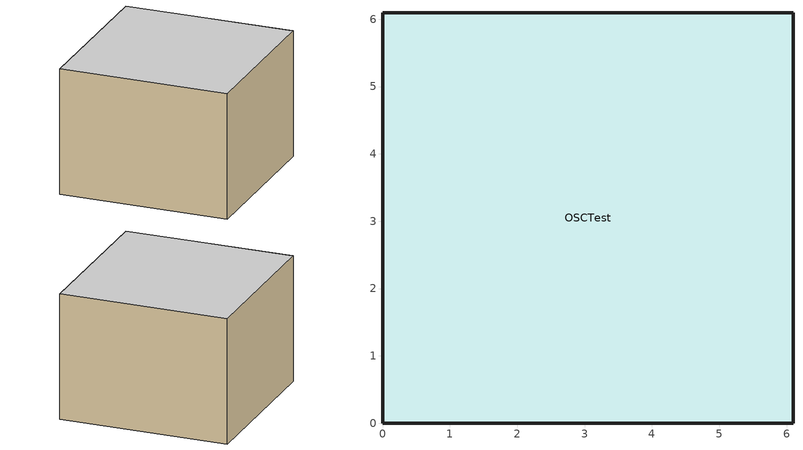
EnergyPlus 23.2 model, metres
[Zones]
OSCTest
 floor ground (SlabFloor): 0,0 0,6.1 6.1,6.1 6.1,0 z0
 wall outside (Exterior): 6.1,0 6.1,6.1 0,6.1 0,0 z0:4.57
 wall othersidecoefficients (Exterior): 0,0 6.1,0 z0:4.57
 ceiling adiabatic (CeilingTile): 0,0 6.1,0 6.1,6.1 0,6.1 z4.57
[Building]
anyplace Load Calc: Loads convergence tolerance value=0.03; Minimum number of warmup days=6; North axis=0; Solar distribution=MinimalShadowing; Temperature convergence tolerance value=0.3; Terrain=Suburbs
[Site:GroundTemperature:BuildingSurface]
20, 20, 20, 20, 20, 20, 20, 20, 20, 20, 20, 20
[Site:Location]
USA IL-CHICAGO-OHARE: Elevation=190; Latitude=41.77; Longitude=-87.75; Time zone=-6
[SizingPeriod:DesignDay] Barometric pressure=99063; Day of month=21; Daylight saving time indicator=No; Humidity condition type=WetBulb; Rain indicator=No; Snow indicator=No; Solar model indicator=ASHRAEClearSky
Name | Daily dry bulb temperature range | Day type | Maximum dry bulb temperature | Month | Sky clearness | Wetbulb or dewpoint at maximum dry bulb | Wind direction | Wind speed
CHICAGO Ann Clg .4% Condns WB=>MDB | 10.7 | SummerDesignDay | 31.2 | 7 | 1 | 25.5 | 230 | 5.3
CHICAGO Ann Htg 99.6% Condns DB | 0 | WinterDesignDay | -20.6 | 1 | 0 | -20.6 | 270 | 4.9
[Construction]
CeilingTile: E5 - ACOUSTIC TILE
Exterior: C7 - 8 IN LW CONCRETE BLOCK, B12 - 3 IN DENSE INSULATION, E1 - 3 / 4 IN PLASTER OR GYP BOARD
InteriorWall: BLBD - GYPSUM PLASTER 1 / 2 IN, CB61 - 4 IN LW HOLLOW CBLK, BLBD - GYPSUM PLASTER 1 / 2 IN
SlabFloor: CONCRETE - 60 LB / CU FT 4 IN
[Material] Specific heat=830; Thermal absorptance=0.9
Name | Conductivity | Density | Roughness | Solar absorptance | Thickness | Visible absorptance
B12 - 3 IN DENSE INSULATION | 0.04 | 91.3 | VeryRough | 0.5 | 0.07 | 0.5
BLBD - GYPSUM PLASTER 1 / 2 IN | 0.16 | 800.92 | MediumSmooth | 0.75 | 0.01 | 0.75
C7 - 8 IN LW CONCRETE BLOCK | 0.57 | 608.7 | Rough | 0.65 | 0.2 | 0.65
CB61 - 4 IN LW HOLLOW CBLK | 0.38 | 1041.2 | MediumRough | 0.2 | 0.1 | 0.2
CONCRETE - 60 LB / CU FT 4 IN | 0.24 | 961.1 | MediumRough | 0.65 | 0.1 | 0.65
E1 - 3 / 4 IN PLASTER OR GYP BOARD | 0.72 | 1601.84 | Smooth | 0.92 | 0.01 | 0.92
E5 - ACOUSTIC TILE | 0.06 | 480.55 | MediumSmooth | 0.32 | 0.01 | 0.32
[ElectricEquipment]
OSCTest ElecEq 1: Design level=800; Design level calculation method=EquipmentLevel; Fraction latent=0; Fraction lost=0; Fraction radiant=0.5; Schedule=OSCTest-EquipSchedule; Zone or zonelist or space or spacelist=OSCTest
[InternalMass]
OSCTest:PartitionIntMass: Zone or zonelist=OSCTest; Construction=InteriorWall; Surface area=92.9
[Lights]
OSCTest Lights 1: Design level calculation method=LightingLevel; End use subcategory=GeneralLights; Fraction radiant=0.4; Fraction replaceable=0; Fraction visible=0; Lighting level=400; Return air fraction=0; Schedule=OSCTest-LightsSchedule; Zone or zonelist or space or spacelist=OSCTest
[People]
OSCTest People 1: Activity level schedule=OSCTest-PeopleActivity; Fraction radiant=0.6; Number of people=6; Number of people calculation method=People; Number of people schedule=OSCTest-PeopleSchedule; Zone or zonelist or space or spacelist=OSCTest
[SurfaceProperty:OtherSideCoefficients]
ExampleOSC: Combined convective radiative film coefficient=0; Constant temperature=1; Constant temperature coefficient=1; Constant temperature schedule=GroundTempCompactSched; External dry bulb temperature coefficient=0; Ground temperature coefficient=0; Wind speed coefficient=0; Zone air temperature coefficient=0
[ThermostatSetpoint:SingleCooling]
OSCTest-Cooling Setpoint with SB: Setpoint temperature schedule=OSCTest-Setpoints
[ThermostatSetpoint:SingleHeating]
OSCTest-Heating Setpoint with SB: Setpoint temperature schedule=OSCTest-Setpoints
[Zone]
OSCTest: Ceiling height=4.572; Multiplier=1; Type=1; Volume=Autocalculate
[ZoneControl:Thermostat]
OSCTest-Thermostat: Zone or zonelist=OSCTest; Control 1=OSCTest-Cooling Setpoint with SB; Control 2=OSCTest-Heating Setpoint with SB; Control type schedule=OSCTest-Control Sched
[Zone equipment]
OSCTest: OSCTest-Air
[ZoneHVAC:IdealLoadsAirSystem]
OSCTest-Air: Dehumidification control type=ConstantSupplyHumidityRatio; Humidification control type=ConstantSupplyHumidityRatio; Maximum heating supply air humidity ratio=0.00826364; Maximum heating supply air temperature=50; Minimum cooling supply air humidity ratio=0.00826364; Minimum cooling supply air temperature=12.77778
[ZoneInfiltration:DesignFlowRate]
OSCTest Infil 1: Constant term coefficient=1; Design flow rate=0.0471667; Design flow rate calculation method=Flow/Zone; Schedule=OSCTest-InfiltrationSchedule; Temperature term coefficient=0; Velocity squared term coefficient=0; Velocity term coefficient=0; Zone or zonelist or space or spacelist=OSCTest
[ZoneVentilation:DesignFlowRate]
OSCTest Ventl 1: Constant term coefficient=1; Delta temperature=1; Design flow rate=0.000471667; Design flow rate calculation method=Flow/Zone; Fan pressure rise=10; Fan total efficiency=1; Minimum indoor temperature=-20; Schedule=OSCTest-VentilationSchedule; Temperature term coefficient=0; Velocity squared term coefficient=0; Velocity term coefficient=0; Ventilation type=Exhaust; Zone or zonelist or space or spacelist=OSCTest
[Schedule:Compact]
GroundTempCompactSched: Through: 1/31, For:AllDays, Until: 24:00, 16, Through: 2/28, For:AllDays, Until: 24:00, 17, Through: 3/31, For:AllDays, Until: 24:00, 18, Through: 4/30, For:AllDays, Until: 24:00, 19, Through: 5/31, For:AllDays, Until: 24:00, 20, Through: 6/30, For:AllDays, Until: 24:00, 20, Through: 7/31, For:AllDays, Until: 24:00, 20, Through: 8/31, For:AllDays, Until: 24:00, 19, Through: 9/30, For:AllDays, Until: 24:00, 18, Through: 10/31, For:AllDays, Until: 24:00, 17, Through: 11/30, For:AllDays, Until: 24:00, 16, Through: 12/31, For:AllDays, Until: 24:00, 16
OSCTEST-CONTROL SCHED: Through: 4/30, For: Alldays, Until: 24:00, 1, Through: 9/30, For: Alldays, Until: 24:00, 2, Through: 12/31, For: Alldays, Until: 24:00, 1
OSCTEST-EQUIPSCHEDULE: Through: 12/31, For: Alldays, Until: 4:00, 0, Until: 15:00, 1, Until: 24:00, 0
OSCTEST-INFILTRATIONSCHEDULE; OSCTEST-LIGHTSSCHEDULE; OSCTEST-VENTILATIONSCHEDULE: Through: 12/31, For: Alldays, Until: 24:00, 0
OSCTEST-PEOPLEACTIVITY: Through: 12/31, For: Alldays, Until: 24:00, 132
OSCTEST-PEOPLESCHEDULE: Through: 12/31, For: Alldays, Until: 3:00, 0, Until: 24:00, 1
OSCTEST-SETPOINTS: Through: 12/31, For: Alldays, Until: 24:00, 23.88889
